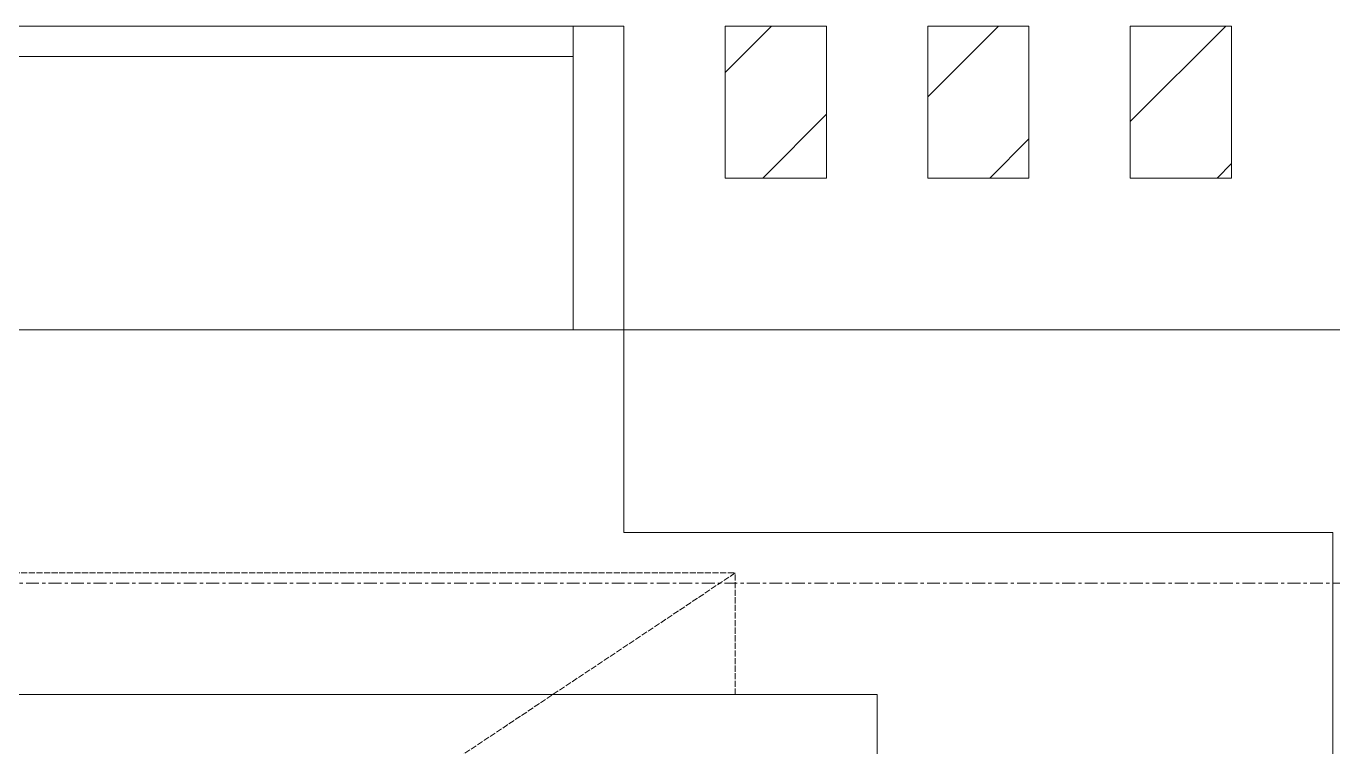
# Model space of a CAD drawing. Header units: millimetres. Extents: x 147592 to 200208, y -27981 to 8299.
# Drawn here: x 166760 to 168050, y -162 to 550 of the extents above; entities that cross this region are included whole.
import ezdxf

# ---------------------------------------------------------------- set-up
doc = ezdxf.new("R2010")
doc.units = ezdxf.units.MM
for name, pattern in [('划线', [7.5, 6, -1.5]), ('划线_2_', [6.35, 3.175, -3.175]), ('轴网线', [22.24, 12.7, -3.18, 3.18, -3.18])]:
    doc.linetypes.add(name, pattern=pattern)
doc.layers.add('A-FLOR-____-OTLN', color=7, linetype='Continuous', lineweight=13, true_color=0x007f00)
for name, color, linetype, lineweight in [('A-GLAZ-CWMG-MCUT', 7, 'Continuous', 13), ('A-GLAZ-CWMG-OTLN', 7, 'Continuous', 5), ('A-WALL-____-MCUT', 7, 'Continuous', 13), ('M-EQPM-____-HDLN', 7, '划线_2_', 5), ('S-FNDN-____-OTLN', 7, 'Continuous', 5), ('S-GRID-____-OTLN', 7, 'Continuous', 5)]:
    doc.layers.add(name, color=color, linetype=linetype, lineweight=lineweight)

# ---------------------------------------------------------------- blocks, each defined once
blk = doc.blocks.new('矩形竖梃 - 50_300mm 长方形-V118-三层给排水_消防平面图')
at = {"layer": 'A-GLAZ-CWMG-MCUT', "color": 251, "lineweight": 5, "true_color": 0x515151}
for p, q in [((-50, 300), (0, 300)), ((-50, 0), (-50, 300)), ((0, 300), (0, 0)), ((0, 0), (-50, 0))]:
    blk.add_line(p, q, dxfattribs=at)
blk = doc.blocks.new('矩形竖梃 - 30mm 正方形-2021532-三层给排水_消防平面图')
at = {"layer": 'A-GLAZ-CWMG-OTLN', "color": 251, "true_color": 0x515151}
for p, q in [((166560, 550), (167300, 550)), ((167300, 520), (166560, 520))]:
    blk.add_line(p, q, dxfattribs=at)
blk = doc.blocks.new('TJ空调外机 - TJ空调外机1800_1200-1400100-三层给排水_消防平面图')
at = {"layer": 'M-EQPM-____-HDLN', "color": 251, "linetype": '划线', "true_color": 0x515151}
for p, q in [((900, 600), (-900, -600)), ((-900, 600), (900, 600)), ((900, 480), (900, 600))]:
    blk.add_line(p, q, dxfattribs=at)
blk = doc.blocks.new('矩形竖梃 - 100_100mm 木色铝方通-1971213-三层给排水_消防平面图')
at = {"layer": 'A-GLAZ-CWMG-OTLN', "true_color": 0x515151}
h = blk.add_hatch(dxfattribs=at)
h.set_pattern_fill('FP_135', color=251, style=0, pattern_type=2)
h.set_pattern_definition([(315, (-167500.01, 549.98), (70.71068, 70.71068), [])])
h.paths.add_polyline_path([(50, 150), (50, 0), (-50, 0), (-50, 150)], flags=0)
at = {"layer": 'A-GLAZ-CWMG-MCUT', "color": 251, "lineweight": 5, "true_color": 0x515151}
for p, q in [((-50, 150), (50, 150)), ((-50, 0), (-50, 150)), ((50, 150), (50, 0)), ((50, 0), (-50, 0))]:
    blk.add_line(p, q, dxfattribs=at)
blk = doc.blocks.new('矩形竖梃 - 100_100mm 木色铝方通-V150-三层给排水_消防平面图')
at = {"layer": 'A-GLAZ-CWMG-OTLN', "true_color": 0x515151}
h = blk.add_hatch(dxfattribs=at)
h.set_pattern_fill('FP_136', color=251, style=0, pattern_type=2)
h.set_pattern_definition([(315, (-167700.01, 549.98), (70.71068, 70.71068), [])])
h.paths.add_polyline_path([(50, 150), (50, 0), (-50, 0), (-50, 150)], flags=0)
at = {"layer": 'A-GLAZ-CWMG-MCUT', "color": 251, "lineweight": 5, "true_color": 0x515151}
for p, q in [((-50, 150), (50, 150)), ((-50, 0), (-50, 150)), ((50, 150), (50, 0)), ((50, 0), (-50, 0))]:
    blk.add_line(p, q, dxfattribs=at)
blk = doc.blocks.new('矩形竖梃 - 100_100mm 木色铝方通-V151-三层给排水_消防平面图')
at = {"layer": 'A-GLAZ-CWMG-OTLN', "true_color": 0x515151}
h = blk.add_hatch(dxfattribs=at)
h.set_pattern_fill('FP_137', color=251, style=0, pattern_type=2)
h.set_pattern_definition([(315, (-167900.01, 549.98), (70.71068, 70.71068), [])])
h.paths.add_polyline_path([(50, 150), (50, 0), (-50, 0), (-50, 150)], flags=0)
at = {"layer": 'A-GLAZ-CWMG-MCUT', "color": 251, "lineweight": 5, "true_color": 0x515151}
for p, q in [((-50, 150), (50, 150)), ((-50, 0), (-50, 150)), ((50, 150), (50, 0)), ((50, 0), (-50, 0))]:
    blk.add_line(p, q, dxfattribs=at)
blk = doc.blocks.new('YXQH_AR_B9-20_rvt-1-三层给排水_消防平面图')
at = {"layer": 'A-FLOR-____-OTLN', "color": 95, "lineweight": 5, "true_color": 0x51a751}
blk.add_line((167300, 250), (166560, 250), dxfattribs=at)
at = {"layer": 'A-WALL-____-MCUT', "color": 251, "lineweight": 5, "true_color": 0x515151}
for p, q in [((168825, 250), (167350, 250)), ((167350, 250), (167350, 50)), ((167350, 50), (168050, 50)), ((168050, 50), (168050, -1450))]:
    blk.add_line(p, q, dxfattribs=at)
at = {"layer": 'S-GRID-____-OTLN', "color": 173, "linetype": '轴网线', "true_color": 0x5151ff}
blk.add_line((199020.5, 0), (148525.8, 0), dxfattribs=at)
at = {"color": 251, "lineweight": 5, "true_color": 0x515151}
for name, p in [('矩形竖梃 - 30mm 正方形-2021532-三层给排水_消防平面图', (0, 0)), ('TJ空调外机 - TJ空调外机1800_1200-1400100-三层给排水_消防平面图', (166560, -590))]:
    blk.add_blockref(name, p, dxfattribs=at)
at = {"color": 251, "lineweight": 5, "true_color": 0x515151, "extrusion": (0, 0, -1), "rotation": 180}
for name, p in [('矩形竖梃 - 50_300mm 长方形-V118-三层给排水_消防平面图', (-167350, 550)), ('矩形竖梃 - 100_100mm 木色铝方通-1971213-三层给排水_消防平面图', (-167500, 550)), ('矩形竖梃 - 100_100mm 木色铝方通-V150-三层给排水_消防平面图', (-167700, 550)), ('矩形竖梃 - 100_100mm 木色铝方通-V151-三层给排水_消防平面图', (-167900, 550))]:
    blk.add_blockref(name, p, dxfattribs=at)
blk = doc.blocks.new('YXQH_ST_B9-20_rvt-1-三层给排水_消防平面图')
at = {"layer": 'S-FNDN-____-OTLN', "color": 251, "lineweight": 18, "true_color": 0x515151}
for p, q in [((167600, -110), (165600, -110)), ((167600, -310), (167600, -110))]:
    blk.add_line(p, q, dxfattribs=at)

msp = doc.modelspace()

# ---------------------------------------------------------------- block references
at = {"lineweight": 5}
for name in ['YXQH_AR_B9-20_rvt-1-三层给排水_消防平面图', 'YXQH_ST_B9-20_rvt-1-三层给排水_消防平面图']:
    msp.add_blockref(name, (0, 0), dxfattribs=at)

doc.saveas('drawing.dxf')
